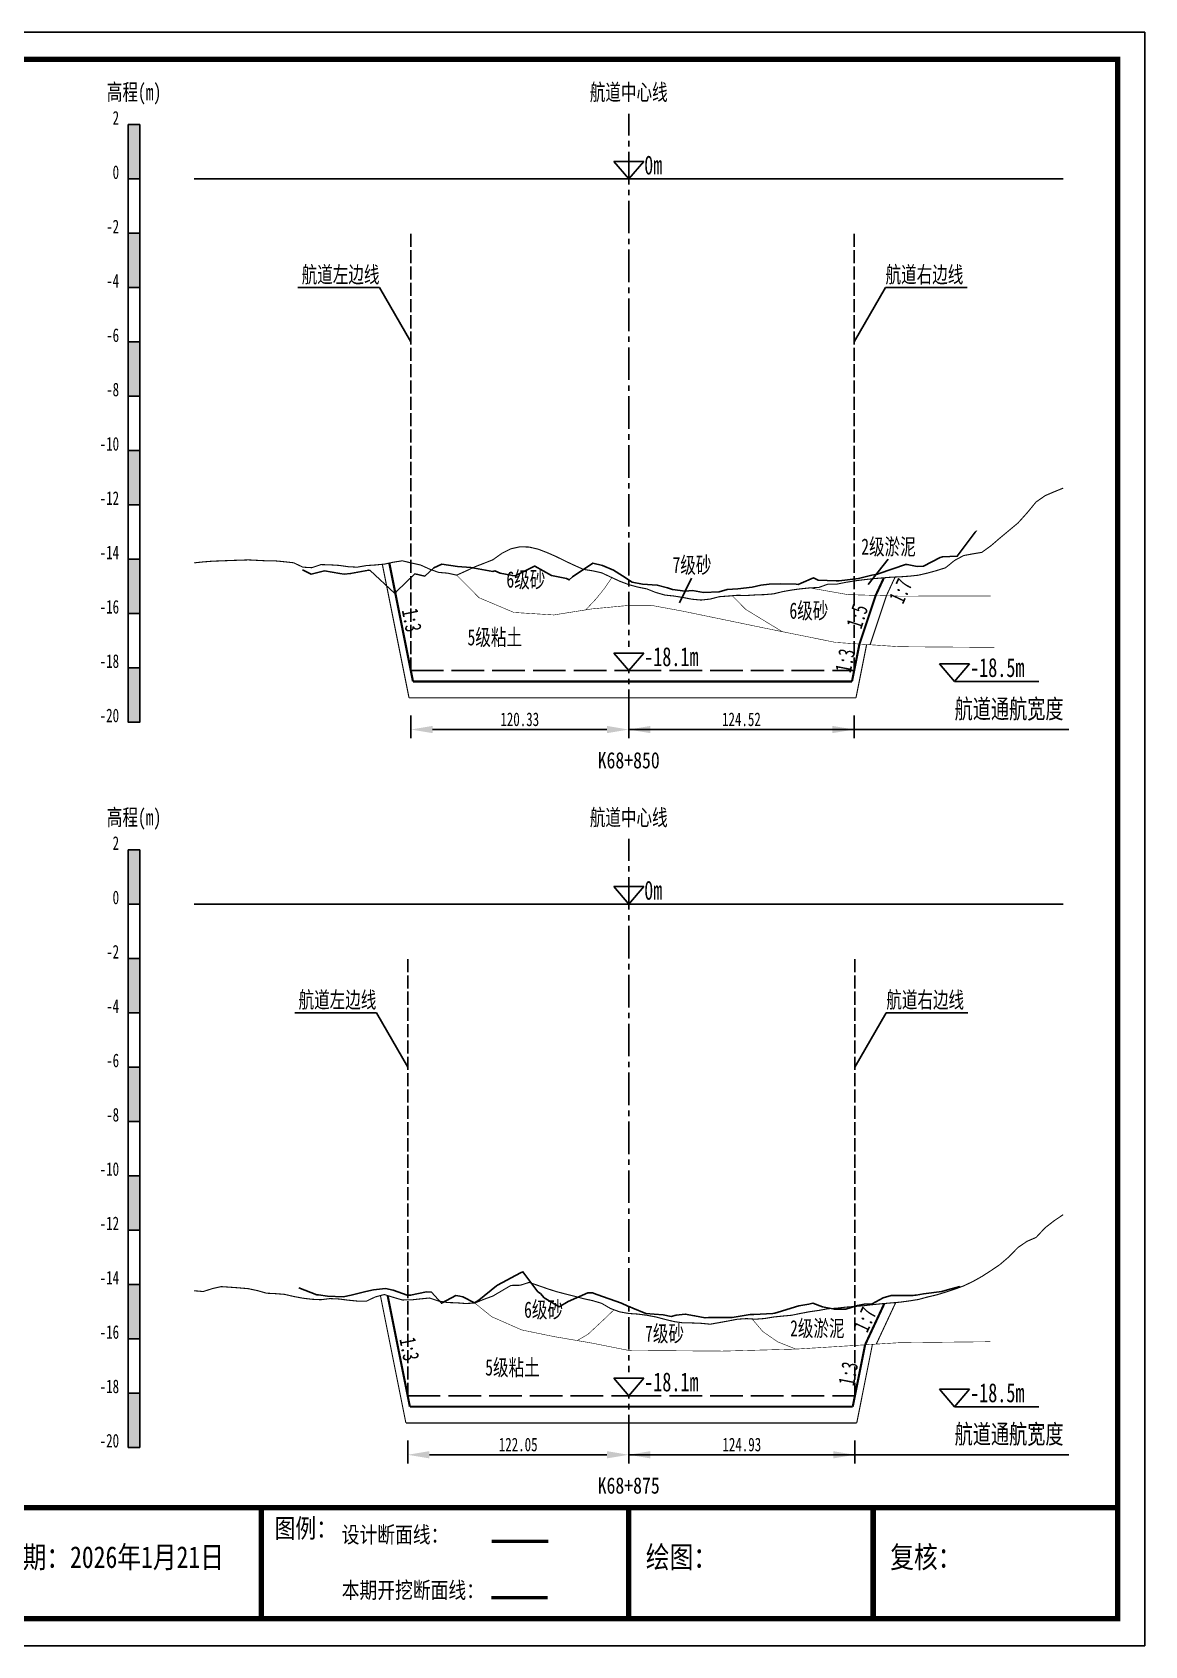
# Model space of a CAD drawing. Header units: millimetres. Extents: x 0 to 1680, y -8762 to 0.
# Drawn here: x 215.2 to 420, y -6534 to -6237 of the extents above; entities that cross this region are included whole.
import ezdxf
from ezdxf.enums import TextEntityAlignment as Align

# ---------------------------------------------------------------- set-up
doc = ezdxf.new("R2010")
doc.units = ezdxf.units.MM
for name, pattern in [('ACAD_ISO02W100', [15, 12, -3]), ('ACAD_ISO05W100', [33, 24, -3, 0, -3, 0, -3]), ('CENTER2', [1.125, 0.75, -0.125, 0.125, -0.125])]:
    doc.linetypes.add(name, pattern=pattern)
for name, color, linetype in [('0-桩号', 1, 'Continuous'), ('0-航道左右边线标注', 8, 'Continuous'), ('1-疏浚底高', 7, 'Continuous'), ('1-通航宽度', 7, 'Continuous'), ('1-通航底高', 7, 'Continuous'), ('202601', 5, 'Continuous'), ('DMX', 20, 'Continuous'), ('L1', 7, 'Continuous'), ('图幅外框线', 145, 'Continuous'), ('地质分层', 6, 'Continuous'), ('坡比', 1, 'Continuous'), ('尺寸标注', 1, 'Continuous'), ('开挖线', 4, 'Continuous'), ('标尺', 7, 'Continuous'), ('超挖线', 3, 'Continuous'), ('辅助框', 7, 'Continuous'), ('通航底面线', 7, 'ACAD_ISO02W100')]:
    doc.layers.add(name, color=color, linetype=linetype)
doc.styles.get("Standard").update_dxf_attribs({"font": 'arial.ttf'})
doc.styles.add('仿宋', font='仿宋_GB2312.ttf', dxfattribs={"width": 0.8})
doc.styles.add('仿宋GB2312', font='仿宋_GB2312.ttf', dxfattribs={"width": 0.7, "height": 2.5})
doc.styles.add('仿宋体', font='仿宋_GB2312.ttf', dxfattribs={"width": 0.8})
doc.dimstyles.new('2000', dxfattribs={"dimtxt": 3, "dimasz": 2.5, "dimexe": 1.25, "dimexo": 0.625, "dimtad": 1, "dimlfac": 2, "dimdsep": 46, "dimtxsty": 'Standard', "dimcen": 2.5, "dimadec": 0, "dimazin": 0, "dimtfac": 1, "dimtmove": 0, "dimatfit": 3, "dimfxl": 0, "dimarcsym": 0})

# ---------------------------------------------------------------- blocks, each defined once
blk = doc.blocks.new('标尺')
at = {"layer": '标尺', "linetype": 'Continuous'}
for points in [[(-2.116669999959413, 100), (0, 100), (0, 90), (-2.116669999959413, 90)], [(-2.116669999959413, 80), (0, 80), (0, 70), (-2.116669999959413, 70)], [(-2.116669999959413, 60), (0, 60), (0, 50), (-2.116669999959413, 50)], [(-2.116669999959413, 40), (0, 40), (0, 30), (-2.116669999959413, 30)], [(-2.116669999959413, 20), (0, 20), (0, 10), (-2.116669999959413, 10)], [(-2.116669999959413, 0), (0, 0), (0, -10), (-2.116669999959413, -10)]]:
    blk.add_hatch(color=256, dxfattribs=at).paths.add_polyline_path(points)
for p, q in [((-2.116669999959413, -10), (-2.116669999959413, 100)), ((0, -10), (0, 100)), ((-2.116669999959413, 80), (0, 80)), ((-2.116669999959413, 70), (0, 70)), ((-2.116669999959413, 60), (0, 60)), ((-2.116669999959413, 50), (0, 50)), ((-2.116669999959413, 40), (0, 40)), ((-2.116669999959413, 30), (0, 30)), ((-2.116669999959413, 20), (0, 20)), ((-2.116669999959413, 10), (0, 10)), ((-2.116669999959413, 0), (0, 0)), ((-2.116669999959413, -10), (0, -10))]:
    blk.add_line(p, q, dxfattribs=at)
at = {"layer": '标尺'}
for points in [[(-2.116669999959413, 100), (0, 100), (0, 90), (-2.116669999959413, 90)], [(-2.116669999959413, 100), (0, 100), (0, 90), (-2.116669999959413, 90)], [(-2.116669999959413, 80), (0, 80), (0, 70), (-2.116669999959413, 70)], [(-2.116669999959413, 80), (0, 80), (0, 70), (-2.116669999959413, 70)], [(-2.116669999959413, 60), (0, 60), (0, 50), (-2.116669999959413, 50)], [(-2.116669999959413, 60), (0, 60), (0, 50), (-2.116669999959413, 50)], [(-2.116669999959413, 40), (0, 40), (0, 30), (-2.116669999959413, 30)], [(-2.116669999959413, 40), (0, 40), (0, 30), (-2.116669999959413, 30)], [(-2.116669999959413, 20), (0, 20), (0, 10), (-2.116669999959413, 10)], [(-2.116669999959413, 20), (0, 20), (0, 10), (-2.116669999959413, 10)], [(-2.116669999959413, 0), (0, 0), (0, -10), (-2.116669999959413, -10)], [(-2.116669999959413, 0), (0, 0), (0, -10), (-2.116669999959413, -10)]]:
    blk.add_lwpolyline(points, close=True, dxfattribs=at)
at = {"layer": '标尺', "style": '仿宋GB2312', "width": 0.7}
blk.add_text('高程(m)', height=3, dxfattribs=at).set_placement((-1.058334999950603, 106.0000000009313), align=Align.MIDDLE_CENTER)
for s, p in [('2', (-3.816669999971054, 100)), ('0', (-3.816669999971054, 90)), ('-2', (-3.816669999971054, 80)), ('-4', (-3.816669999971054, 70)), ('-6', (-3.816669999971054, 60)), ('-8', (-3.816669999971054, 50)), ('-10', (-3.816669999971054, 40)), ('-12', (-3.816669999971054, 30)), ('-14', (-3.816669999971054, 20)), ('-16', (-3.816669999971054, 10)), ('-18', (-3.816669999971054, 0)), ('-20', (-3.816669999971054, -10))]:
    blk.add_text(s, height=2.5, dxfattribs=at).set_placement(p, align=Align.RIGHT)
blk = doc.blocks.new('*D219')
at = {"layer": 'Defpoints', "color": 0, "ltscale": 0.5}
for p in [(284.89019321499, -6354.5), (325, -6354.5), (325, -6365.353136129092)]:
    blk.add_point(p, dxfattribs=at)
at = {"layer": '尺寸标注', "color": 0, "lineweight": -2, "ltscale": 0.5}
for p, q in [((284.89019321499, -6362.75), (284.89019321499, -6366.953136129092)), ((325, -6362.75), (325, -6366.953136129092)), ((288.89019321499, -6365.353136129092), (321, -6365.353136129092))]:
    blk.add_line(p, q, dxfattribs=at)
at = {"layer": '尺寸标注', "color": 0, "ltscale": 0.5}
for points in [[(288.89019321499, -6364.686469462425), (288.89019321499, -6366.019802795759), (284.89019321499, -6365.353136129092)], [(321, -6364.686469462425), (321, -6366.019802795759), (325, -6365.353136129092)]]:
    blk.add_solid(points, dxfattribs=at)
at = {"layer": '尺寸标注', "color": 0, "ltscale": 0.5, "insert": (304.945096607495, -6363.478136129092), "char_height": 2.5, "attachment_point": 5, "style": '仿宋GB2312'}
blk.add_mtext('120.33', dxfattribs=at)
blk = doc.blocks.new('*D220')
at = {"layer": 'Defpoints', "color": 0, "ltscale": 0.5}
for p in [(284.315808030459, -6488), (325, -6488), (325, -6498.853105814608)]:
    blk.add_point(p, dxfattribs=at)
at = {"layer": '尺寸标注', "color": 0, "lineweight": -2, "ltscale": 0.5}
for p, q in [((284.315808030459, -6496.25), (284.315808030459, -6500.453105814609)), ((325, -6496.25), (325, -6500.453105814609)), ((288.315808030459, -6498.853105814608), (321, -6498.853105814608))]:
    blk.add_line(p, q, dxfattribs=at)
at = {"layer": '尺寸标注', "color": 0, "ltscale": 0.5}
for points in [[(288.315808030459, -6498.186439147941), (288.315808030459, -6499.519772481275), (284.315808030459, -6498.853105814608)], [(321, -6498.186439147941), (321, -6499.519772481275), (325, -6498.853105814608)]]:
    blk.add_solid(points, dxfattribs=at)
at = {"layer": '尺寸标注', "color": 0, "ltscale": 0.5, "insert": (304.6579040152295, -6496.978105814608), "char_height": 2.5, "attachment_point": 5, "style": '仿宋GB2312'}
blk.add_mtext('122.05', dxfattribs=at)
blk = doc.blocks.new('*D160')
at = {"layer": 'Defpoints', "color": 0, "ltscale": 0.5}
for p in [(325, -6354.5), (366.508250984442, -6354.5), (366.508250984442, -6365.353079031593)]:
    blk.add_point(p, dxfattribs=at)
at = {"layer": '尺寸标注', "color": 0, "lineweight": -2, "ltscale": 0.5}
for p, q in [((325, -6362.75), (325, -6366.953079031593)), ((366.508250984442, -6362.75), (366.508250984442, -6366.953079031593)), ((329, -6365.353079031593), (362.508250984442, -6365.353079031593))]:
    blk.add_line(p, q, dxfattribs=at)
at = {"layer": '尺寸标注', "color": 0, "ltscale": 0.5}
for points in [[(329, -6364.686412364926), (329, -6366.01974569826), (325, -6365.353079031593)], [(362.508250984442, -6364.686412364926), (362.508250984442, -6366.01974569826), (366.508250984442, -6365.353079031593)]]:
    blk.add_solid(points, dxfattribs=at)
at = {"layer": '尺寸标注', "color": 0, "ltscale": 0.5, "insert": (345.754125492221, -6363.478079031593), "char_height": 2.5, "attachment_point": 5, "style": '仿宋GB2312'}
blk.add_mtext('124.52', dxfattribs=at)
blk = doc.blocks.new('*D161')
at = {"layer": 'Defpoints', "color": 0, "ltscale": 0.5}
for p in [(325, -6488), (366.643533051501, -6488), (366.643533051501, -6498.853048519418)]:
    blk.add_point(p, dxfattribs=at)
at = {"layer": '尺寸标注', "color": 0, "lineweight": -2, "ltscale": 0.5}
for p, q in [((325, -6496.25), (325, -6500.453048519418)), ((366.643533051501, -6496.25), (366.643533051501, -6500.453048519418)), ((329, -6498.853048519418), (362.643533051501, -6498.853048519418))]:
    blk.add_line(p, q, dxfattribs=at)
at = {"layer": '尺寸标注', "color": 0, "ltscale": 0.5}
for points in [[(329, -6498.186381852751), (329, -6499.519715186085), (325, -6498.853048519418)], [(362.643533051501, -6498.186381852751), (362.643533051501, -6499.519715186085), (366.643533051501, -6498.853048519418)]]:
    blk.add_solid(points, dxfattribs=at)
at = {"layer": '尺寸标注', "color": 0, "ltscale": 0.5, "insert": (345.8217665257505, -6496.978048519418), "char_height": 2.5, "attachment_point": 5, "style": '仿宋GB2312'}
blk.add_mtext('124.93', dxfattribs=at)
blk = doc.blocks.new('通航底高')
at = {"layer": '1-通航底高'}
for p, q in [((-2.762494692986365, 3.232132659759372), (5.923793651163578e-06, 6.932765245437622e-06)), ((2.762506540631875, 3.232132659759372), (-2.762494692986365, 3.232132659759372)), ((5.923793651163578e-06, 6.932765245437622e-06), (2.762506540631875, 3.232132659759372))]:
    blk.add_line(p, q, dxfattribs=at)
at = {"layer": '1-通航底高', "style": '仿宋', "width": 0.7}
blk.add_attdef('通航底高', (2.856129719933961, 0.8203305718488991), '', height=3.5, dxfattribs=at)
blk = doc.blocks.new('疏浚底高')
at = {"layer": '1-疏浚底高'}
for p, q in [((-2.762500616780017, 3.232125726994127), (0, 0)), ((2.762500616838224, 3.232125726994127), (-2.762500616780017, 3.232125726994127)), ((0, 0), (2.762500616838224, 3.232125726994127)), ((-5.923793651163578e-06, -6.932765245437622e-06), (15.51466270413067, -6.932765245437622e-06))]:
    blk.add_line(p, q, dxfattribs=at)
at = {"layer": '1-疏浚底高', "style": '仿宋', "width": 0.7}
blk.add_attdef('疏浚底高', (2.856123796140309, 0.8203236390836537), '', height=3.5, dxfattribs=at)

msp = doc.modelspace()

# ---------------------------------------------------------------- linework, layer by layer
at = {"layer": '0-航道左右边线标注', "linetype": 'ACAD_ISO02W100', "ltscale": 0.2}
for points in [[(284.8901932149902, -6354.5), (284.8901932149902, -6274)], [(366.5082509844419, -6354.5), (366.5082509844419, -6274)], [(284.3158080304588, -6488), (284.3158080304588, -6407.5)], [(366.643533051501, -6488), (366.643533051501, -6407.5)]]:
    msp.add_lwpolyline(points, dxfattribs=at)
at = {"layer": '0-航道左右边线标注'}
for points in [[(284.89019321499, -6294), (279.1166905231228, -6283.999999999984), (264.1166905231228, -6283.99999999994)], [(366.508250984442, -6294), (372.2817536763674, -6284.000000000016), (387.2817536763674, -6284.00000000006)], [(284.315808030459, -6427.5), (278.5423053385918, -6417.499999999984), (263.5423053385918, -6417.49999999994)], [(366.643533051501, -6427.5), (372.4170357434264, -6417.500000000016), (387.4170357434264, -6417.50000000006)]]:
    msp.add_lwpolyline(points, dxfattribs=at)
at = {"layer": '1-通航宽度'}
for points in [[(325, -6365.35), (406, -6365.35)], [(325, -6498.85), (406, -6498.85)]]:
    msp.add_lwpolyline(points, dxfattribs=at)
at = {"layer": '202601', "color": 1, "linetype": 'Continuous'}
for points in [[(264.9770000001984, -6335.95), (266.5567777779763, -6336.750000953674), (268.9934444446423, -6336.150001525879), (271.8301111113093, -6336.649998664856), (272.6201111113093, -6336.750000953674), (273.7967777779763, -6336.649998664856), (277.1367777779763, -6335.999998092651), (277.4334444446423, -6336.10000038147), (281.9134444446423, -6340.25), (282.2601111113094, -6339.949997901917), (285.6501111113093, -6336.699999809265), (287.4601111113093, -6337.099999427795), (289.1234444446423, -6335.599998474121), (290.5867777779763, -6334.900001525879), (293.4567777779763, -6335.350002288818), (295.9201111113093, -6335.550002098084), (299.9967777779763, -6336.249999046326), (300.3534444446423, -6336.150001525879), (301.3434444446423, -6336.550001144409), (303.6067777779763, -6337.000001907349), (304.1167777779763, -6337.049998283386), (307.6867777779763, -6335.25), (307.7401111113093, -6335.25), (310.7667777779764, -6337.000001907349), (313.5667777779763, -6337.550000190735), (314.0501111113093, -6337.800001144409), (314.6401111113094, -6337.249998092651), (318.3801111113093, -6334.749998092651), (320.1467777779764, -6335.149997711182), (322.1967777779763, -6335.999998092651), (323.8867777779763, -6337.049998283386), (325.6667777779763, -6338.200000762939), (327.5601111113093, -6338.60000038147), (330.2534444446424, -6338.749999046326), (332.1167777779763, -6339.250000953674), (333.0367777779763, -6339.549998283386), (335.3734444446424, -6339.85000038147), (336.7167777779763, -6339.749998092651), (338.7634444446423, -6340.100001335144), (341.6767777779763, -6339.999999046326), (343.1434444446423, -6339.549998283386), (345.0634444446424, -6339.450000762939), (347.7101111113093, -6339.149998664856), (349.3501111113093, -6338.749999046326), (350.8434444446423, -6338.60000038147), (352.8601111113093, -6338.549999237061), (355.8267777779763, -6338.60000038147), (356.1767777779763, -6338.650001525879), (356.7467777779763, -6338.400000572205), (359.0501111113093, -6337.449997901917), (359.8834444446424, -6337.850002288818), (363.2001111113093, -6337.949999809265), (363.4601111113093, -6338.000000953674), (363.5201111113093, -6338.000000953674), (363.7201111113093, -6337.949999809265), (367.2867777779763, -6337.550000190735), (369.7634444446423, -6336.950000762939), (370.8267777779763, -6336.750000953674), (371.0834444446423, -6336.649998664856), (375.9467777779763, -6334.999999046326), (376.2567777779763, -6334.949997901917), (378.1334444446424, -6335.350002288818), (379.2434444446424, -6335.25), (382.3101111113093, -6333.699997901917), (382.7701111113093, -6333.549999237061), (385.4867777779763, -6333.450001716614), (388.7767777779763, -6329), (389.0501111113093, -6328.749999046326), (389.0501111113093, -6328.749999046326)], [(264.2570000001983, -6468.099999999069), (267.5770000001983, -6469.400000571273), (267.7670000001983, -6469.400000571273), (267.9203333335313, -6469.400000571273), (269.5336666668653, -6469.650001524948), (272.4136666668653, -6469.749999045394), (273.9036666668653, -6469.49999809172), (276.6370000001983, -6468.800001143478), (278.0203333335313, -6468.499999045394), (280.2403333335313, -6468.24999809172), (281.6436666668653, -6468.550000189804), (284.2103333335313, -6469.49999809172), (284.8470000001983, -6469.49999809172), (287.7770000001983, -6468.850002287887), (288.6770000001983, -6468.899998663925), (290.5336666668653, -6470.949997900986), (293.1970000001983, -6469.549999236129), (293.9003333335313, -6469.650001524948), (294.4370000001983, -6469.749999045394), (296.5903333335313, -6470.900001524948), (297.4136666668653, -6470.399999617599), (300.6836666668653, -6467.750000952743), (300.8736666668653, -6467.600002287887), (305.0570000001983, -6465.34999847319), (305.5303333335313, -6465.149998663925), (308.2536666668653, -6468.850002287887), (308.7570000001983, -6469.149999617599), (309.4303333335313, -6469.949998854659), (312.2303333335313, -6471.59999847319), (313.8336666668653, -6470.650000571273), (317.5036666668653, -6469.050002097153), (318.3403333335313, -6469.050002097153), (319.1103333335313, -6469.349999426864), (323.6570000001983, -6470.949997900986), (324.8236666668653, -6471.500000952743), (325.2270000001983, -6471.59999847319), (325.7736666668653, -6471.849999426864), (328.1536666668653, -6472.84999847319), (329.7003333335313, -6472.950000762008), (331.3570000001984, -6473.099999426864), (332.8303333335313, -6473.400001524948), (333.7103333335313, -6473.150000571273), (335.3970000001983, -6472.950000762008), (337.1303333335313, -6473.24999809172), (339.0703333335313, -6473.64999771025), (339.6903333335313, -6473.600001334213), (343.3703333335313, -6473.550000189804), (343.8803333335313, -6473.550000189804), (344.0736666668653, -6473.550000189804), (347.3403333335313, -6473.049998282455), (348.0270000001983, -6473.000001906417), (351.5303333335313, -6472.84999847319), (351.8870000001983, -6472.800002097153), (352.5103333335313, -6472.600002287887), (356.3370000001983, -6471.449999808334), (358.1403333335313, -6471.14999771025), (358.9103333335313, -6470.949997900986), (360.6970000001983, -6471.59999847319), (362.8636666668654, -6472.049999236129), (364.9836666668654, -6472.049999236129), (367.1370000001983, -6471.350002287887), (368.3236666668653, -6471.14999771025), (369.8370000001983, -6471.050000189804), (371.8503333335314, -6469.949998854659), (373.3070000001983, -6469.549999236129), (377.3236666668653, -6469.549999236129), (377.7136666668653, -6469.450001715682), (377.9103333335313, -6469.450001715682), (379.2703333335313, -6469.250001906417), (382.6670000001983, -6468.800001143478), (383.7003333335313, -6468.499999045394), (385.9436666668653, -6467.84999847319), (385.9436666668653, -6467.84999847319), (385.9436666668653, -6467.84999847319), (385.9436666668653, -6467.84999847319), (385.9436666668653, -6467.84999847319)]]:
    msp.add_lwpolyline(points, dxfattribs=at)
at = {"layer": 'DMX', "color": 7, "linetype": 'Continuous', "const_width": 0.2}
for points in [[(244.9999999999998, -6334.669999999925), (244.9999999999998, -6334.669999999925), (246.6666666666861, -6334.495000000112), (248.3333333333139, -6334.365000000224), (250, -6334.299999999814), (251.6666666666861, -6334.23499999987), (253.3333333333139, -6334.180000000168), (255, -6334.125), (256.6666666666861, -6334.209999999963), (258.3333333333139, -6334.294999999925), (260, -6334.310000000056), (261.6666666666861, -6334.470000000205), (263.3333333333139, -6334.654999999795), (265, -6335.459999999963), (266.6666666666861, -6335.560000000056), (268.3333333333139, -6334.990000000224), (270, -6335.035000000149), (271.6666666666861, -6335.134999999776), (273.3333333333139, -6335.375), (275, -6335.464999999851), (276.6666666666861, -6335.174999999814), (278.3333333333139, -6335.060000000056), (280, -6334.904999999795), (281.6666666666861, -6334.549999999814), (283.3333333333139, -6334.290000000037), (285, -6334.694999999832), (286.6666666666861, -6335.060000000056), (288.3333333333139, -6335.814999999944), (290, -6336.424999999814), (291.6666666666861, -6336.564999999944), (293.3333333333139, -6336.930000000168), (295, -6336.185000000056), (296.6666666666861, -6335.399999999907), (298.3333333333139, -6334.759999999776), (300, -6334.100000000093), (301.6666666666861, -6332.904999999795), (303.3333333333139, -6332.075000000186), (305, -6331.709999999963), (306.6666666666861, -6331.759999999776), (308.3333333333139, -6332.149999999907), (310, -6332.790000000037), (311.6666666666861, -6333.520000000019), (313.3333333333139, -6334.350000000093), (315, -6335.125), (316.6666666666861, -6335.870000000112), (318.3333333333139, -6336.125), (320, -6336.495000000112), (321.6666666666861, -6337.270000000019), (323.3333333333139, -6338.044999999925), (325, -6338.669999999925), (326.6666666666861, -6339.129999999888), (328.3333333333139, -6339.459999999963), (330, -6340.125), (331.6666666666861, -6340.600000000093), (333.3333333333139, -6340.774999999907), (335, -6341.044999999925), (336.6666666666861, -6341.365000000224), (338.3333333333139, -6341.51500000013), (340, -6341.334999999963), (341.6666666666861, -6340.899999999907), (343.3333333333139, -6340.779999999795), (345, -6340.64000000013), (346.6666666666861, -6340.680000000168), (348.3333333333139, -6340.569999999832), (350, -6340.51500000013), (351.6666666666861, -6340.375), (353.3333333333139, -6339.964999999851), (355, -6339.669999999925), (356.6666666666861, -6339.444999999832), (358.3333333333139, -6339.279999999795), (360, -6339.194999999832), (361.6666666666861, -6338.589999999851), (363.3333333333139, -6338.580000000075), (365, -6338.25), (366.6666666666861, -6337.975000000093), (368.3333333333139, -6337.770000000019), (370, -6337.580000000075), (371.6666666666861, -6337.444999999832), (373.3333333333139, -6337.310000000056), (375, -6337.23499999987), (376.6666666666861, -6337.120000000112), (378.3333333333139, -6336.939999999944), (380, -6336.549999999814), (381.6666666666861, -6336.095000000205), (383.3333333333139, -6335.569999999832), (385, -6334.214999999851), (386.6666666666861, -6333.325000000186), (388.3333333333139, -6333.01500000013), (390, -6332.740000000224), (391.6666666666861, -6331.540000000037), (393.3333333333139, -6330.104999999981), (395, -6328.714999999851), (396.6666666666861, -6327.330000000075), (398.3333333333139, -6325.48499999987), (400, -6323.459999999963), (401.6666666666861, -6322.299999999814), (403.3333333333139, -6321.584999999963), (404.9999999999995, -6320.904999999795)], [(244.9999999999997, -6468.654999999795), (244.9999999999997, -6468.654999999795), (246.6666666666861, -6468.805000000168), (248.3333333333139, -6468.26500000013), (250, -6467.895000000019), (251.6666666666861, -6468.009999999776), (253.3333333333139, -6468.129999999888), (255, -6468.279999999795), (256.6666666666861, -6468.634999999776), (258.3333333333139, -6469.10999999987), (260, -6469.189999999944), (261.6666666666861, -6469.325000000186), (263.3333333333139, -6469.709999999963), (265, -6470.024999999907), (266.6666666666861, -6470.225000000093), (268.3333333333139, -6470.305000000168), (270, -6470.100000000093), (271.6666666666861, -6470.174999999814), (273.3333333333139, -6470.39000000013), (275, -6470.555000000168), (276.6666666666861, -6470.595000000205), (278.3333333333139, -6469.799999999814), (280, -6469.354999999981), (281.6666666666861, -6469.870000000112), (283.3333333333139, -6470.354999999981), (285, -6470.334999999963), (286.6666666666861, -6470.154999999795), (288.3333333333139, -6469.990000000224), (290, -6470.549999999814), (291.6666666666861, -6470.825000000186), (293.3333333333139, -6470.879999999888), (295, -6471.004999999888), (296.6666666666861, -6470.924999999814), (298.3333333333139, -6470.23499999987), (300, -6469.629999999888), (301.6666666666861, -6468.645000000019), (303.3333333333139, -6467.669999999925), (305, -6467.649999999907), (306.6666666666861, -6467.125), (308.3333333333139, -6467.689999999944), (310, -6468.274999999907), (311.6666666666861, -6468.810000000056), (313.3333333333139, -6469.245000000112), (315, -6469.665000000037), (316.6666666666861, -6470.10999999987), (318.3333333333139, -6470.475000000093), (320, -6470.964999999851), (321.6666666666861, -6471.930000000168), (323.3333333333139, -6472.540000000037), (325, -6472.839999999851), (326.6666666666861, -6472.950000000186), (328.3333333333139, -6473.169999999925), (330, -6473.479999999981), (331.6666666666861, -6473.924999999814), (333.3333333333139, -6474.325000000186), (335, -6474.564999999944), (336.6666666666861, -6474.584999999963), (338.3333333333139, -6474.649999999907), (340, -6474.814999999944), (341.6666666666861, -6474.520000000019), (343.3333333333139, -6474.220000000205), (345, -6473.899999999907), (346.6666666666861, -6473.785000000149), (348.3333333333139, -6473.895000000019), (350, -6473.770000000019), (351.6666666666861, -6473.490000000224), (353.3333333333139, -6473.319999999832), (355, -6473.165000000037), (356.6666666666861, -6472.825000000186), (358.3333333333139, -6472.509999999776), (360, -6472.274999999907), (361.6666666666861, -6471.970000000205), (363.3333333333139, -6471.85999999987), (365, -6471.669999999925), (366.6666666666861, -6471.544999999925), (368.3333333333139, -6471.404999999795), (370, -6471.205000000075), (371.6666666666861, -6471.040000000037), (373.3333333333139, -6470.895000000019), (375, -6470.754999999888), (376.6666666666861, -6470.524999999907), (378.3333333333139, -6470.26500000013), (380, -6469.814999999944), (381.6666666666861, -6469.419999999925), (383.3333333333139, -6468.924999999814), (385, -6468.375), (386.6666666666861, -6467.759999999776), (388.3333333333139, -6466.970000000205), (390, -6466.040000000037), (391.6666666666861, -6464.970000000205), (393.3333333333139, -6463.839999999851), (395, -6462.415000000037), (396.6666666666861, -6460.689999999944), (398.3333333333139, -6459.560000000056), (400, -6458.839999999851), (401.6666666666861, -6457.060000000056), (403.3333333333139, -6455.76500000013), (405.0000000000002, -6454.645000000019)]]:
    msp.add_lwpolyline(points, dxfattribs=at)
at = {"layer": 'L1', "linetype": 'CENTER2', "ltscale": 8}
for p, q in [((324.9999999999993, -6364), (324.9999999999993, -6252)), ((324.9999999999993, -6497.499999999069), (324.9999999999993, -6385.499999999069))]:
    msp.add_line(p, q, dxfattribs=at)
at = {"layer": 'L1'}
for p, q in [((322.2374993832193, -6260.767874272773), (324.9999999999993, -6263.999999999767)), ((327.7625006168375, -6260.767874272773), (322.2374993832193, -6260.767874272773)), ((324.9999999999993, -6263.999999999767), (327.7625006168375, -6260.767874272773)), ((244.9999999999993, -6263.999999999767), (404.9999999999993, -6264.000000000233)), ((322.2374993832193, -6394.267874271842), (324.9999999999993, -6397.499999998836)), ((327.7625006168375, -6394.267874271842), (322.2374993832193, -6394.267874271842)), ((324.9999999999993, -6397.499999998836), (327.7625006168375, -6394.267874271842)), ((244.9999999999993, -6397.499999998836), (404.9999999999993, -6397.499999999302))]:
    msp.add_line(p, q, dxfattribs=at)
at = {"layer": '地质分层'}
for points in [[(372.7831107763195, -6333.968282174412), (369.0703611575227, -6338.676192340059)], [(336.5377994681839, -6337.480926278578), (334.3467517926765, -6342.053811816042)]]:
    msp.add_lwpolyline(points, dxfattribs=at)
at = {"layer": '地质分层', "linetype": 'ACAD_ISO05W100', "ltscale": 0.2, "const_width": 0.1, "flags": 128}
for points in [[(293.3333333333139, -6336.930000000168), (297.4572630887851, -6341.08916284889), (303.8733085487038, -6343.798549955711), (311.2230182979838, -6344.256230439059), (318.1921321619302, -6343.148297050036), (325, -6342.503619509749), (329.2343701301143, -6342.503619509749), (335.0874779680744, -6343.587356704287), (350.6837369548157, -6346.810832647607), (363.1116675306112, -6349.317363078706), (374.8418857959914, -6350.102351296227), (392.3194695282727, -6350.234386406839)], [(317.0953033828991, -6343.322668318637), (319.0148871475831, -6341.27256751433), (320.5232712887228, -6339.394059120677), (321.9048844222561, -6337.380771256518)], [(344.0462014172808, -6340.720119080972), (346.5771791739389, -6343.262230251916), (353.2748560864129, -6347.333423187956)], [(358.3333333333139, -6339.279999999795), (365.3128979746252, -6340.508381407708), (374.8418857959914, -6340.798065336887), (391.6482746712863, -6340.752920961939)], [(296.6666666666861, -6470.924999999814), (299.7956193638965, -6473.444318596274), (305.3239554977044, -6475.875819846056), (311.2230182979838, -6477.090884303674), (318.3509094398469, -6478.310099954717), (325, -6479.639589572791), (342.2901926692575, -6479.769000705332), (355.7862612968311, -6479.399412514642), (374.8418857959914, -6478.217049121857), (391.5761031815782, -6478.037771815434)], [(315.5193365941523, -6477.825763443019), (317.5353716034442, -6476.642784812488), (320.4150140536949, -6473.961186290719), (322.2931252490962, -6472.159283841494)], [(347.7271296663675, -6473.854990558233), (349.6733360942453, -6476.150926845148), (352.4086355650797, -6478.054444966838), (355.7862612968311, -6479.399412514642)]]:
    msp.add_lwpolyline(points, dxfattribs=at)
at = {"layer": '开挖线', "linetype": 'Continuous', "const_width": 0.4, "flags": 128}
for points in [[(285.2900000006015, -6356.500000002938), (280.9313255322998, -6334.706627661428)], [(370.4663183661674, -6340.665046847492), (371.9808843224321, -6337.419548369759)], [(367.4846656935453, -6349.610004865541), (370.4663183661675, -6340.665046847492)], [(366.106666666066, -6356.500000002938), (367.4846656935453, -6349.610004865541)], [(285.2900000006015, -6356.500000002938), (366.106666666066, -6356.500000002938)], [(284.7164734522624, -6490.000000002938), (280.6261708075897, -6469.548486779573)], [(368.5216921518268, -6478.609204498371), (372.0703782756848, -6471.004877090049)], [(366.2435330509135, -6490.000000002938), (368.5216921518268, -6478.609204498371)], [(284.7164734522624, -6490.000000002938), (366.2435330509135, -6490.000000002938)]]:
    msp.add_lwpolyline(points, dxfattribs=at)
at = {"layer": '超挖线', "linetype": 'ACAD_ISO02W100', "ltscale": 0.5, "const_width": 0.2, "flags": 128}
for points in [[(284.556666700559, -6359.500000002938), (279.6442830354819, -6334.93808167755)], [(372.4383416681911, -6340.724996914516), (374.0469937640116, -6337.277885280595)], [(369.4410372999563, -6349.740925588872), (372.4462665518387, -6340.725237833224)], [(366.8399999661084, -6359.500000002938), (368.8003893036722, -6349.698053315118)], [(284.556666700559, -6359.500000002938), (366.8399999661084, -6359.500000002938)], [(283.98314015222, -6493.000000002938), (279.2919500205186, -6469.544049344429)], [(370.581330490487, -6478.481408058316), (374.153817219368, -6470.826079353526)], [(366.9768663509559, -6493.000000002938), (369.871779495828, -6478.525434278577)], [(283.98314015222, -6493.000000002938), (366.9768663509559, -6493.000000002938)]]:
    msp.add_lwpolyline(points, dxfattribs=at)
at = {"layer": '辅助框', "color": 24, "const_width": 1}
for points in [[(25.00000000039734, -6508.581966023392), (415.0000000003973, -6508.581966023392)], [(257.3787765662821, -6508.581966023392), (257.3787765662821, -6529)], [(325.0000000003973, -6508.581966023392), (325.0000000003973, -6529)], [(370.0000000003973, -6508.581966023392), (370.0000000003973, -6508.581966023392), (370.0000000003973, -6529)]]:
    msp.add_lwpolyline(points, dxfattribs=at)
at = {"layer": '辅助框', "color": 7, "lineweight": 50}
msp.add_lwpolyline([(299.7886391461794, -6514.780435456122), (310.1471387559605, -6514.780435456122)], dxfattribs=at)
at = {"layer": '辅助框', "color": 1, "lineweight": 50}
msp.add_lwpolyline([(299.7167638427646, -6525.106961125781), (310.0752634525457, -6525.106961125781)], dxfattribs=at)

# ---------------------------------------------------------------- block references
at = {"layer": '1-疏浚底高'}
for p in [(385, -6356.5), (385, -6490)]:
    msp.add_blockref('疏浚底高', p, dxfattribs=at).add_auto_attribs({'疏浚底高': '-18.5m'})
at = {"layer": '标尺'}
for p in [(234.9999999999993, -6354), (234.9999999999993, -6487.499999999069)]:
    msp.add_blockref('标尺', p, dxfattribs=at)

# ---------------------------------------------------------------- texts
at = {"layer": '0-航道左右边线标注', "style": '仿宋', "width": 0.7}
for p in [(279.1166905231228, -6283.999999999984), (278.5423053385918, -6417.499999999984)]:
    msp.add_text('航道左边线', height=3, dxfattribs=at).set_placement(p, align=Align.BOTTOM_RIGHT)
for p in [(372.2817536763674, -6284.000000000016), (372.4170357434264, -6417.500000000016)]:
    msp.add_text('航道右边线', height=3, dxfattribs=at).set_placement(p, align=Align.BOTTOM_LEFT)
at = {"layer": '1-通航宽度', "style": '仿宋', "width": 0.7}
for p in [(385, -6364.35), (385, -6497.85)]:
    msp.add_text('航道通航宽度', height=3.5, dxfattribs=at).set_placement(p, align=Align.BOTTOM_LEFT)
at = {"layer": 'L1', "style": '仿宋', "width": 0.7}
for p in [(324.9999999999993, -6248.02892156085), (324.9999999999993, -6381.528921559919)]:
    msp.add_text('航道中心线', height=3, dxfattribs=at).set_placement(p, align=Align.MIDDLE_CENTER)
for p in [(327.8561237953247, -6263.179669429315), (327.8561237953247, -6396.679669428384)]:
    msp.add_text('0m ', height=3.5, dxfattribs=at).set_placement(p)
at = {"layer": '地质分层', "linetype": 'Continuous', "style": '仿宋GB2312', "width": 0.7}
for s, p in [('2级淤泥', (372.8282339618219, -6331.687604216674)), ('7级砂', (336.6516516240027, -6335.065223692658)), ('6级砂', (306.0680695658031, -6337.731208685009)), ('6级砂', (358.1713937071783, -6343.462565209948)), ('5级粘土', (300.341130008883, -6348.357471182444)), ('6级砂', (309.3258320229089, -6472.135850289676)), ('7级砂', (331.6000475004131, -6476.529919349425)), ('2级淤泥', (359.7288869754904, -6475.565941064867)), ('5级粘土', (303.5988924659889, -6482.762112787112))]:
    msp.add_text(s, height=3, dxfattribs=at).set_placement(p, align=Align.MIDDLE_CENTER)
at = {"layer": '坡比', "style": '仿宋体', "width": 0.7}
for s, rotation, p in [('1:7', 65, (375.0550179340182, -6339.847246446946)), ('1:3', 281, (285.0718209667801, -6345.211065806644)), ('1:5', 72, (367.0781339877209, -6344.505044662586)), ('1:3', 79, (364.8345065973233, -6352.662761319465)), ('1:7', 65, (368.4836680502518, -6473.961271756791)), ('1:3', 281, (284.6324858241463, -6479.382022835171)), ('1:3', 79, (365.4214511981381, -6483.912370239628))]:
    msp.add_text(s, height=3, rotation=rotation, dxfattribs=at).set_placement(p, align=Align.MIDDLE)
at = {"layer": '辅助框', "insert": (259.8269339597709, -6510.631954133956), "char_height": 3.5, "width": 20.65205776894732, "attachment_point": 1, "style": '仿宋'}
msp.add_mtext('{\\C3;图例：}', dxfattribs=at)
at = {"layer": '辅助框', "color": 7, "lineweight": 50, "insert": (272.1653762107811, -6512.051345709999), "char_height": 3, "width": 26.24716962347821, "attachment_point": 1, "style": '仿宋'}
msp.add_mtext('设计断面线：', dxfattribs=at)
at = {"layer": '辅助框', "lineweight": 0, "char_height": 4, "width": 115.8863471220259, "attachment_point": 1}
for s, insert in [('{\\fKaiTi|b0|i0|c134|p49;\\W0.8;测量日期：2026年1月21日}', (200.3284275267629, -6515.682042507085)), ('{\\fKaiTi|b0|i0|c134|p49;\\W0.8;绘图：}', (328.1550933698669, -6515.682042507085)), ('{\\fKaiTi|b0|i0|c134|p49;\\W0.8;复核：}', (373.1550933698669, -6515.682042507085))]:
    msp.add_mtext(s, dxfattribs=dict(at, insert=insert))
at = {"layer": '辅助框', "color": 1, "insert": (272.1653762107811, -6522.260362698303), "char_height": 3, "width": 26.24716962347821, "attachment_point": 1, "style": '仿宋'}
msp.add_mtext('本期开挖断面线：', dxfattribs=at)

# ---------------------------------------------------------------- wipeouts: each hides what was drawn before it
for points in [[(319.1678378378375, -6372.605927026794), (319.1678378378375, -6369.45187297274), (330.767297297297, -6369.45187297274), (330.767297297297, -6372.605927026794)], [(319.1678378378375, -6506.105927025863), (319.1678378378375, -6502.951872971808), (330.767297297297, -6502.951872971808), (330.767297297297, -6506.105927025863)]]:
    msp.add_wipeout(points).dxf.layer = '0-桩号'

# ---------------------------------------------------------------- next in the draw order: texts
at = {"layer": '0-桩号', "style": '仿宋', "width": 0.8}
for s, p in [('K68+850', (325, -6371.0289)), ('K68+875', (325, -6504.5289))]:
    msp.add_text(s, height=3, dxfattribs=at).set_placement(p, align=Align.MIDDLE)

# ---------------------------------------------------------------- next in the draw order: wipeouts: each hides what was drawn before it
for points in [[(338.3219318258412, -6354.500006932765), (322.1304279924803, -6354.500006932765), (322.1304279924803, -6350.1510166430635), (338.3219318258412, -6350.1510166430635)], [(338.3219377496349, -6488), (322.130433916274, -6488), (322.130433916274, -6483.651009710298), (338.3219377496349, -6483.651009710298)]]:
    msp.add_wipeout(points).dxf.layer = '1-通航底高'

# ---------------------------------------------------------------- next in the draw order: linework, layer by layer
at = {"layer": '图幅外框线'}
msp.add_lwpolyline([(3.97335497837048e-10, -6237), (420.0000000003973, -6237), (420.0000000003973, -6534), (3.97335497837048e-10, -6534)], close=True, dxfattribs=at)
at = {"layer": '辅助框', "color": 24, "const_width": 1}
msp.add_lwpolyline([(415.0000000003973, -6529), (415.0000000003973, -6242), (25.00000000039734, -6242), (25.00000000039734, -6529)], close=True, dxfattribs=at)
at = {"layer": '通航底面线', "ltscale": 0.5}
for points in [[(284.890000000014, -6354.5), (325, -6354.5), (366.5066666666535, -6354.5)], [(284.3166666666511, -6488), (325, -6488), (366.6433333333116, -6488)]]:
    msp.add_lwpolyline(points, dxfattribs=at)

# ---------------------------------------------------------------- next in the draw order: block references
at = {"layer": '1-通航底高'}
for p in [(325, -6354.5), (325, -6488)]:
    msp.add_blockref('通航底高', p, dxfattribs=at).add_auto_attribs({'通航底高': '-18.1m'})

# ---------------------------------------------------------------- next in the draw order: dimensions: what is measured, and where the dimension line sits
at = {"layer": '尺寸标注', "ltscale": 0.5}
for p1, p2, distance, picture, middle in [((284.89019321499, -6354.5), (325, -6354.5), -10.853136129091581, '*D219', (304.945096607495, -6363.478136129092)), ((325, -6354.5), (366.508250984442, -6354.5), -10.853079031592642, '*D160', (345.754125492221, -6363.478079031593)), ((284.315808030459, -6488), (325, -6488), -10.85310581460817, '*D220', (304.6579040152295, -6496.978105814608)), ((325, -6488), (366.643533051501, -6488), -10.853048519417825, '*D161', (345.8217665257505, -6496.978048519418))]:
    dim = msp.add_aligned_dim(p1=p1, p2=p2, distance=distance, dimstyle='2000', override={"dimtxt": 3.5, "dimasz": 4, "dimexe": 1.6, "dimexo": 8.25, "dimlfac": 3, "dimtxsty": '仿宋GB2312'}, dxfattribs=at)
    dim.commit()
    dim.dimension.update_dxf_attribs({"geometry": picture, "text_midpoint": middle})

doc.saveas('drawing.dxf')
